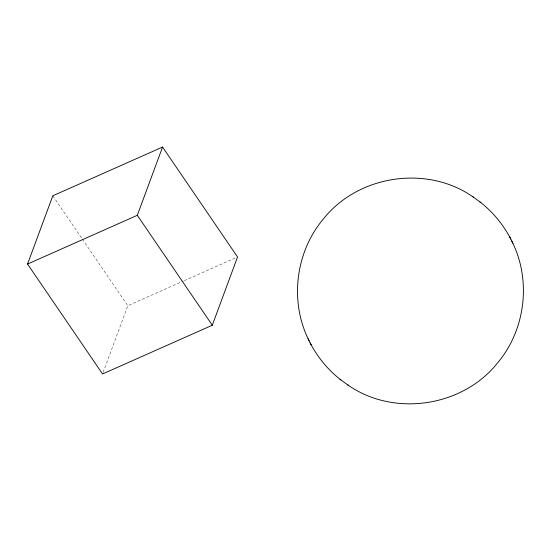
<?xml version="1.0" encoding="UTF-8"?>
<svg xmlns="http://www.w3.org/2000/svg" width="551" height="551" viewBox="0 0 551 551"><rect width="100%" height="100%" fill="white"/><g stroke="black" fill="none" stroke-linecap="round" stroke-linejoin="round"><path stroke-width="0.41" stroke-dasharray="2.75 2.07" d="M103.14 372.373L127.791 305.722L183.455 281.003M184.241 280.652L235.98 257.675M52.8 195.805L81.83 238.356M82.313 239.065L127.791 305.722"/><path stroke-width="0.83" d="M27.55 264.06L52.8 195.805L162.559 147.055L237.55 256.973L212.3 325.235L102.548 373.977L27.55 264.06L137.309 215.31L162.559 147.055M473.378 197.155C427.369 164.597 358.405 174.929 323.451 218.878C295.315 252.082 289.358 301.948 309.09 340.766M347.543 384.75C393.552 417.314 462.516 406.982 497.47 363.033C525.606 329.829 531.563 279.963 511.824 241.145M480.038 201.997C494.082 212.838 505.35 227.184 512.878 243.239M308.043 338.672C315.571 354.72 326.839 369.067 340.883 379.914M472.696 196.666L480.954 202.658M339.967 379.253L348.225 385.245M137.309 215.31L212.3 325.235M509.771 237.068L510.777 239.072M310.144 342.839L311.15 344.843"/></g></svg>
